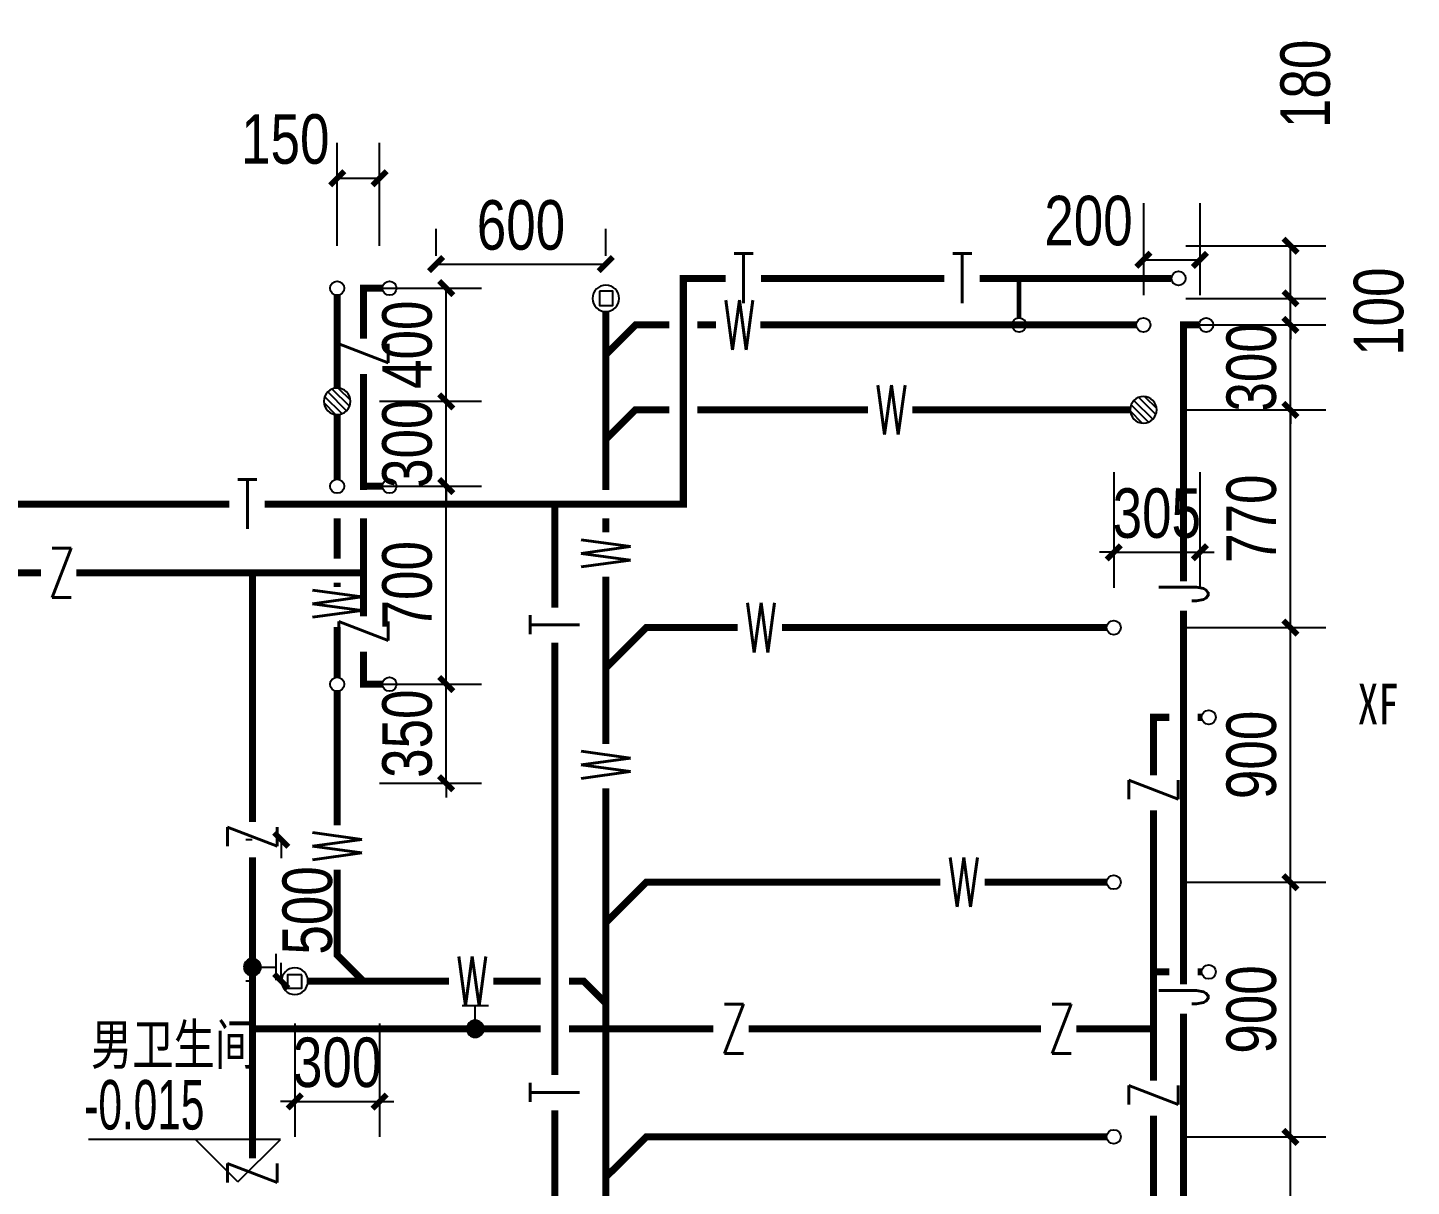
# Model space of a CAD drawing. Extents: x 31688 to 157843, y 203 to 96712.
# Drawn here: x 104286 to 109178, y 7352 to 11449 of the extents above; entities that cross this region are included whole.
import ezdxf

# ---------------------------------------------------------------- set-up
doc = ezdxf.new("R2010")
doc.units = 0
doc.header["$LTSCALE"] = 1000
doc.header["$MEASUREMENT"] = 0
doc.linetypes.add('109-34 轴网$0$L1$0$$AUDIT_BAD_LTYPE1', pattern=[0])
doc.layers.get('Defpoints').update_dxf_attribs({"color": 167})
for name, color, linetype in [('01-标注_标高', 200, 'Continuous'), ('02-TEXT_房间', 7, 'Continuous'), ('EQUIP_地漏', 7, 'Continuous'), ('EQUIP_污水', 7, 'Continuous'), ('PIPE-中水', 122, 'Continuous'), ('PIPE-污水', 2, 'Continuous'), ('PIPE-给水中', 3, 'Continuous'), ('PIPE-通气', 30, 'Continuous'), ('TEXT_中水', 7, 'Continuous'), ('TEXT_污水', 7, 'Continuous'), ('TEXT_给水', 7, 'Continuous'), ('TEXT_通气', 7, 'Continuous'), ('TWT_DIM', 3, 'Continuous'), ('VALVE_中水', 7, 'Continuous'), ('VPIPE-中水', 122, 'TG_Z'), ('VPIPE-给水中', 3, 'TG_J1'), ('VPIPE-通气', 3, 'Continuous')]:
    doc.layers.add(name, color=color, linetype=linetype)
doc.styles.add('_TCH_DIM', font='ros.shx', dxfattribs={"width": 0.8, "bigfont": 'jd.shx'})
doc.styles.add('_TCH_DIM_T3', font='ros.shx', dxfattribs={"width": 0.8, "bigfont": 'jd.shx'})
doc.styles.add('_TCH_SPACE', font='STXIHEI.TTF', dxfattribs={"width": 0.75, "height": 5})
doc.styles.add('_TWT_PIPETEXT', font='SIMPLEX', dxfattribs={"width": 0.8, "height": 3.5, "bigfont": 'HZTXT'})
doc.styles.add('TG_LINETYPE', font='SIMPLEX', dxfattribs={"width": 0.8, "height": 3, "bigfont": 'HZTXT'})
doc.linetypes.add('TG_J1', pattern='A,5,-0.6,["J1",TG_LINETYPE,S=0.1,R=0,X=-0.52,Y=-0.15],0', length=5.6)
doc.linetypes.add('TG_Z', pattern='A,5,-0.3,["Z",TG_LINETYPE,S=0.1,R=0,X=-0.28,Y=-0.15],0', length=5.3)
doc.dimstyles.new('_TWT_ARCH&&50', dxfattribs={"dimtxt": 175, "dimasz": 50, "dimexe": 125, "dimexo": 150, "dimgap": 50, "dimtad": 1, "dimdec": 0, "dimzin": 0, "dimdsep": 46, "dimtxsty": '_TCH_DIM_T3', "dimblk": 'ARCHTICK', "dimcen": 0.09, "dimclrt": 7, "dimazin": 2, "dimtfac": 1, "dimtdec": 0, "dimtix": 1, "dimtmove": 2, "dimatfit": 3, "dimfxl": 0, "dimtolj": 1, "dimtzin": 0, "dimarcsym": 0})

# ---------------------------------------------------------------- blocks, each defined once
blk = doc.blocks.new('$TwtSys$00000147')
blk.add_circle((0, 0, 0), 1)
blk = doc.blocks.new('$TwtSys$00000141')
for p, q in [((-94.2, 7.7), (-10.1, 91.8)), ((-94.2, 7.7), (-10.1, 91.8)), ((-87.2, -35.1), (35.1, 87.2)), ((-87.2, -35.1), (35.1, 87.2)), ((-66.5, -66.5), (66.5, 66.5)), ((-66.5, -66.5), (66.5, 66.5)), ((-32.4, -87.1), (87.6, 32.9)), ((-32.4, -87.1), (87.6, 32.9)), ((11.4, -92.3), (92.3, -11.4)), ((11.4, -92.3), (92.3, -11.4))]:
    blk.add_line(p, q)
blk.add_circle((0, 0), 94)
blk.add_circle((0, 0), 94)
blk = doc.blocks.new('_ArchTick')
at = {"color": 0, "linetype": 'ByBlock', "const_width": 0.4}
blk.add_lwpolyline([(-0.5, -0.5), (0.5, 0.5)], dxfattribs=at)
blk = doc.blocks.new('*D842')
at = {"layer": 'Defpoints', "color": 0, "linetype": '109-34 轴网$0$L1$0$$AUDIT_BAD_LTYPE1'}
for p in [(108125.3, 10027.6), (108430.3, 10027.6), (108430.3, 9593.8)]:
    blk.add_point(p, dxfattribs=at)
at = {"layer": 'TWT_DIM', "color": 0, "linetype": '109-34 轴网$0$L1$0$$AUDIT_BAD_LTYPE1', "lineweight": -2}
for p, q in [((108125.3, 9877.6), (108125.3, 9468.8)), ((108430.3, 9877.6), (108430.3, 9468.8)), ((108125.3, 9593.8), (108075.3, 9593.8)), ((108125.3, 9593.8), (108430.3, 9593.8)), ((108430.3, 9593.8), (108480.3, 9593.8))]:
    blk.add_line(p, q, dxfattribs=at)
at = {"layer": 'TWT_DIM', "color": 0, "linetype": '109-34 轴网$0$L1$0$$AUDIT_BAD_LTYPE1', "lineweight": -2, "xscale": 50, "yscale": 50, "zscale": 50}
blk.add_blockref('_ArchTick', (108125.3, 9593.8), dxfattribs=at)
at = {"layer": 'TWT_DIM', "color": 0, "linetype": '109-34 轴网$0$L1$0$$AUDIT_BAD_LTYPE1', "lineweight": -2, "xscale": 50, "yscale": 50, "zscale": 50, "rotation": 180}
blk.add_blockref('_ArchTick', (108430.3, 9593.8), dxfattribs=at)
at = {"layer": 'TWT_DIM', "color": 7, "linetype": '109-34 轴网$0$L1$0$$AUDIT_BAD_LTYPE1', "insert": (108277.8, 9731.3), "char_height": 175, "attachment_point": 5, "style": '_TCH_DIM_T3'}
blk.add_mtext('\\A1;305', dxfattribs=at)
blk = doc.blocks.new('*D843')
at = {"layer": 'Defpoints', "color": 0, "linetype": '109-34 轴网$0$L1$0$$AUDIT_BAD_LTYPE1'}
for p in [(108230.3, 10977.9), (108430.3, 10977.9), (108430.3, 10627.9)]:
    blk.add_point(p, dxfattribs=at)
at = {"layer": 'TWT_DIM', "color": 0, "linetype": '109-34 轴网$0$L1$0$$AUDIT_BAD_LTYPE1', "lineweight": -2}
for p, q in [((108230.3, 10827.9), (108230.3, 10502.9)), ((108430.3, 10827.9), (108430.3, 10502.9)), ((108230.3, 10627.9), (108430.3, 10627.9))]:
    blk.add_line(p, q, dxfattribs=at)
at = {"layer": 'TWT_DIM', "color": 0, "linetype": '109-34 轴网$0$L1$0$$AUDIT_BAD_LTYPE1', "lineweight": -2, "xscale": 50, "yscale": 50, "zscale": 50, "rotation": 180}
blk.add_blockref('_ArchTick', (108230.3, 10627.9), dxfattribs=at)
at = {"layer": 'TWT_DIM', "color": 0, "linetype": '109-34 轴网$0$L1$0$$AUDIT_BAD_LTYPE1', "lineweight": -2, "xscale": 50, "yscale": 50, "zscale": 50}
blk.add_blockref('_ArchTick', (108430.3, 10627.9), dxfattribs=at)
at = {"layer": 'TWT_DIM', "color": 7, "linetype": '109-34 轴网$0$L1$0$$AUDIT_BAD_LTYPE1', "insert": (108036.3, 10765.4), "char_height": 175, "attachment_point": 5, "style": '_TCH_DIM_T3'}
blk.add_mtext('\\A1;200', dxfattribs=at)
blk = doc.blocks.new('*D850')
at = {"layer": 'Defpoints', "color": 0, "linetype": '109-34 轴网$0$L1$0$$AUDIT_BAD_LTYPE1'}
for p in [(105530.3, 10916.3), (105380.3, 10527.6), (105530.3, 10527.6)]:
    blk.add_point(p, dxfattribs=at)
at = {"layer": 'TWT_DIM', "color": 0, "linetype": '109-34 轴网$0$L1$0$$AUDIT_BAD_LTYPE1', "lineweight": -2}
for p, q in [((105380.3, 10677.6), (105380.3, 11041.3)), ((105530.3, 10677.6), (105530.3, 11041.3)), ((105380.3, 10916.3), (105530.3, 10916.3))]:
    blk.add_line(p, q, dxfattribs=at)
at = {"layer": 'TWT_DIM', "color": 0, "linetype": '109-34 轴网$0$L1$0$$AUDIT_BAD_LTYPE1', "lineweight": -2, "xscale": 50, "yscale": 50, "zscale": 50, "rotation": 180}
blk.add_blockref('_ArchTick', (105380.3, 10916.3), dxfattribs=at)
at = {"layer": 'TWT_DIM', "color": 0, "linetype": '109-34 轴网$0$L1$0$$AUDIT_BAD_LTYPE1', "lineweight": -2, "xscale": 50, "yscale": 50, "zscale": 50}
blk.add_blockref('_ArchTick', (105530.3, 10916.3), dxfattribs=at)
at = {"layer": 'TWT_DIM', "color": 7, "linetype": '109-34 轴网$0$L1$0$$AUDIT_BAD_LTYPE1', "insert": (105197, 11053.8), "char_height": 175, "attachment_point": 5, "style": '_TCH_DIM_T3'}
blk.add_mtext('\\A1;150', dxfattribs=at)
blk = doc.blocks.new('$VALVE$00000497')
for p, q in [((77.8, 138.2), (-77.8, 138.2)), ((0, 50), (0, 138.2))]:
    blk.add_line(p, q)
at = {"const_width": 49.6}
blk.add_lwpolyline([(24.8, 0, 1), (-24.8, 0, 1)], format="xyb", close=True, dxfattribs=at)
blk.add_circle((0, 0), 50)
blk = doc.blocks.new('$TwtSys$00000136')
at = {"elevation": 0}
blk.add_lwpolyline([(-51.3, 45.2), (50.9, 45.2), (50.9, -49.1), (-51.3, -49.1)], close=True, dxfattribs=at)
blk.add_circle((0, 0, 0), 93.8)
blk = doc.blocks.new('*D853')
at = {"layer": 'Defpoints', "color": 0, "linetype": '109-34 轴网$0$L1$0$$AUDIT_BAD_LTYPE1'}
for p in [(105380.3, 9127.6), (105765.8, 9127.6), (105380.3, 8777.6)]:
    blk.add_point(p, dxfattribs=at)
at = {"layer": 'TWT_DIM', "color": 0, "linetype": '109-34 轴网$0$L1$0$$AUDIT_BAD_LTYPE1', "lineweight": -2}
for p, q in [((105765.8, 9127.6), (105765.8, 9177.6)), ((105530.3, 9127.6), (105890.8, 9127.6)), ((105765.8, 8777.6), (105765.8, 9127.6)), ((105530.3, 8777.6), (105890.8, 8777.6)), ((105765.8, 8777.6), (105765.8, 8727.6))]:
    blk.add_line(p, q, dxfattribs=at)
at = {"layer": 'TWT_DIM', "color": 0, "linetype": '109-34 轴网$0$L1$0$$AUDIT_BAD_LTYPE1', "lineweight": -2, "xscale": 50, "yscale": 50, "zscale": 50}
for p, rotation in [((105765.8, 9127.6), 270), ((105765.8, 8777.6), 90)]:
    blk.add_blockref('_ArchTick', p, dxfattribs=dict(at, rotation=rotation))
at = {"layer": 'TWT_DIM', "color": 7, "linetype": '109-34 轴网$0$L1$0$$AUDIT_BAD_LTYPE1', "insert": (105628.3, 8952.6), "char_height": 175, "attachment_point": 5, "rotation": 90, "style": '_TCH_DIM_T3'}
blk.add_mtext('\\A1;350', dxfattribs=at)
blk = doc.blocks.new('*D854')
at = {"layer": 'Defpoints', "color": 0, "linetype": '109-34 轴网$0$L1$0$$AUDIT_BAD_LTYPE1'}
for p in [(105380.3, 9827.6), (105765.8, 9827.6), (105380.3, 9127.6)]:
    blk.add_point(p, dxfattribs=at)
at = {"layer": 'TWT_DIM', "color": 0, "linetype": '109-34 轴网$0$L1$0$$AUDIT_BAD_LTYPE1', "lineweight": -2}
for p, q in [((105530.3, 9827.6), (105890.8, 9827.6)), ((105765.8, 9127.6), (105765.8, 9827.6)), ((105530.3, 9127.6), (105890.8, 9127.6))]:
    blk.add_line(p, q, dxfattribs=at)
at = {"layer": 'TWT_DIM', "color": 0, "linetype": '109-34 轴网$0$L1$0$$AUDIT_BAD_LTYPE1', "lineweight": -2, "xscale": 50, "yscale": 50, "zscale": 50}
for p, rotation in [((105765.8, 9827.6), 90), ((105765.8, 9127.6), 270)]:
    blk.add_blockref('_ArchTick', p, dxfattribs=dict(at, rotation=rotation))
at = {"layer": 'TWT_DIM', "color": 7, "linetype": '109-34 轴网$0$L1$0$$AUDIT_BAD_LTYPE1', "insert": (105628.3, 9477.6), "char_height": 175, "attachment_point": 5, "rotation": 90, "style": '_TCH_DIM_T3'}
blk.add_mtext('\\A1;700', dxfattribs=at)
blk = doc.blocks.new('*D855')
at = {"layer": 'Defpoints', "color": 0, "linetype": '109-34 轴网$0$L1$0$$AUDIT_BAD_LTYPE1'}
for p in [(105380.3, 10127.6), (105765.8, 10127.6), (105380.3, 9827.6)]:
    blk.add_point(p, dxfattribs=at)
at = {"layer": 'TWT_DIM', "color": 0, "linetype": '109-34 轴网$0$L1$0$$AUDIT_BAD_LTYPE1', "lineweight": -2}
for p, q in [((105765.8, 10127.6), (105765.8, 10177.6)), ((105530.3, 10127.6), (105890.8, 10127.6)), ((105765.8, 9827.6), (105765.8, 10127.6)), ((105530.3, 9827.6), (105890.8, 9827.6)), ((105765.8, 9827.6), (105765.8, 9777.6))]:
    blk.add_line(p, q, dxfattribs=at)
at = {"layer": 'TWT_DIM', "color": 0, "linetype": '109-34 轴网$0$L1$0$$AUDIT_BAD_LTYPE1', "lineweight": -2, "xscale": 50, "yscale": 50, "zscale": 50}
for p, rotation in [((105765.8, 10127.6), 270), ((105765.8, 9827.6), 90)]:
    blk.add_blockref('_ArchTick', p, dxfattribs=dict(at, rotation=rotation))
at = {"layer": 'TWT_DIM', "color": 7, "linetype": '109-34 轴网$0$L1$0$$AUDIT_BAD_LTYPE1', "insert": (105628.3, 9977.6), "char_height": 175, "attachment_point": 5, "rotation": 90, "style": '_TCH_DIM_T3'}
blk.add_mtext('\\A1;300', dxfattribs=at)
blk = doc.blocks.new('*D856')
at = {"layer": 'Defpoints', "color": 0, "linetype": '109-34 轴网$0$L1$0$$AUDIT_BAD_LTYPE1'}
for p in [(105380.3, 10527.6), (105765.8, 10527.6), (105380.3, 10127.6)]:
    blk.add_point(p, dxfattribs=at)
at = {"layer": 'TWT_DIM', "color": 0, "linetype": '109-34 轴网$0$L1$0$$AUDIT_BAD_LTYPE1', "lineweight": -2}
for p, q in [((105530.3, 10527.6), (105890.8, 10527.6)), ((105765.8, 10127.6), (105765.8, 10527.6)), ((105530.3, 10127.6), (105890.8, 10127.6))]:
    blk.add_line(p, q, dxfattribs=at)
at = {"layer": 'TWT_DIM', "color": 0, "linetype": '109-34 轴网$0$L1$0$$AUDIT_BAD_LTYPE1', "lineweight": -2, "xscale": 50, "yscale": 50, "zscale": 50}
for p, rotation in [((105765.8, 10527.6), 90), ((105765.8, 10127.6), 270)]:
    blk.add_blockref('_ArchTick', p, dxfattribs=dict(at, rotation=rotation))
at = {"layer": 'TWT_DIM', "color": 7, "linetype": '109-34 轴网$0$L1$0$$AUDIT_BAD_LTYPE1', "insert": (105628.3, 10327.6), "char_height": 175, "attachment_point": 5, "rotation": 90, "style": '_TCH_DIM_T3'}
blk.add_mtext('\\A1;400', dxfattribs=at)
blk = doc.blocks.new('*D857')
at = {"layer": 'Defpoints', "color": 0, "linetype": '109-34 轴网$0$L1$0$$AUDIT_BAD_LTYPE1'}
for p in [(108230.3, 10677.6), (108750.2, 10677.6), (108230.3, 10491.6)]:
    blk.add_point(p, dxfattribs=at)
at = {"layer": 'TWT_DIM', "color": 0, "linetype": '109-34 轴网$0$L1$0$$AUDIT_BAD_LTYPE1', "lineweight": -2}
for p, q in [((108380.3, 10677.6), (108875.2, 10677.6)), ((108750.2, 10491.6), (108750.2, 10677.6)), ((108380.3, 10491.6), (108875.2, 10491.6))]:
    blk.add_line(p, q, dxfattribs=at)
at = {"layer": 'TWT_DIM', "color": 0, "linetype": '109-34 轴网$0$L1$0$$AUDIT_BAD_LTYPE1', "lineweight": -2, "xscale": 50, "yscale": 50, "zscale": 50}
for p, rotation in [((108750.2, 10677.6), 90), ((108750.2, 10491.6), 270)]:
    blk.add_blockref('_ArchTick', p, dxfattribs=dict(at, rotation=rotation))
at = {"layer": 'TWT_DIM', "color": 7, "linetype": '109-34 轴网$0$L1$0$$AUDIT_BAD_LTYPE1', "insert": (108803.4, 11249.8), "char_height": 175, "attachment_point": 5, "rotation": 90, "style": '_TCH_DIM_T3'}
blk.add_mtext('\\A1;180', dxfattribs=at)
blk = doc.blocks.new('*D858')
at = {"layer": 'Defpoints', "color": 0, "linetype": '109-34 轴网$0$L1$0$$AUDIT_BAD_LTYPE1'}
for p in [(108230.3, 10491.6), (108750.2, 10491.6), (108230.3, 10397.6)]:
    blk.add_point(p, dxfattribs=at)
at = {"layer": 'TWT_DIM', "color": 0, "linetype": '109-34 轴网$0$L1$0$$AUDIT_BAD_LTYPE1', "lineweight": -2}
for p, q in [((108750.2, 10491.6), (108750.2, 10541.6)), ((108380.3, 10491.6), (108875.2, 10491.6)), ((108750.2, 10397.6), (108750.2, 10491.6)), ((108380.3, 10397.6), (108875.2, 10397.6)), ((108750.2, 10397.6), (108750.2, 10347.6))]:
    blk.add_line(p, q, dxfattribs=at)
at = {"layer": 'TWT_DIM', "color": 0, "linetype": '109-34 轴网$0$L1$0$$AUDIT_BAD_LTYPE1', "lineweight": -2, "xscale": 50, "yscale": 50, "zscale": 50}
for p, rotation in [((108750.2, 10491.6), 270), ((108750.2, 10397.6), 90)]:
    blk.add_blockref('_ArchTick', p, dxfattribs=dict(at, rotation=rotation))
at = {"layer": 'TWT_DIM', "color": 7, "linetype": '109-34 轴网$0$L1$0$$AUDIT_BAD_LTYPE1', "insert": (109062.7, 10444.6), "char_height": 175, "attachment_point": 5, "rotation": 90, "style": '_TCH_DIM_T3'}
blk.add_mtext('\\A1;100', dxfattribs=at)
blk = doc.blocks.new('*D859')
at = {"layer": 'Defpoints', "color": 0, "linetype": '109-34 轴网$0$L1$0$$AUDIT_BAD_LTYPE1'}
for p in [(108230.3, 10397.6), (108750.2, 10397.6), (108230.3, 10097.6)]:
    blk.add_point(p, dxfattribs=at)
at = {"layer": 'TWT_DIM', "color": 0, "linetype": '109-34 轴网$0$L1$0$$AUDIT_BAD_LTYPE1', "lineweight": -2}
for p, q in [((108750.2, 10397.6), (108750.2, 10447.6)), ((108380.3, 10397.6), (108875.2, 10397.6)), ((108750.2, 10097.6), (108750.2, 10397.6)), ((108380.3, 10097.6), (108875.2, 10097.6)), ((108750.2, 10097.6), (108750.2, 10047.6))]:
    blk.add_line(p, q, dxfattribs=at)
at = {"layer": 'TWT_DIM', "color": 0, "linetype": '109-34 轴网$0$L1$0$$AUDIT_BAD_LTYPE1', "lineweight": -2, "xscale": 50, "yscale": 50, "zscale": 50}
for p, rotation in [((108750.2, 10397.6), 270), ((108750.2, 10097.6), 90)]:
    blk.add_blockref('_ArchTick', p, dxfattribs=dict(at, rotation=rotation))
at = {"layer": 'TWT_DIM', "color": 7, "linetype": '109-34 轴网$0$L1$0$$AUDIT_BAD_LTYPE1', "insert": (108612.7, 10247.6), "char_height": 175, "attachment_point": 5, "rotation": 90, "style": '_TCH_DIM_T3'}
blk.add_mtext('\\A1;300', dxfattribs=at)
blk = doc.blocks.new('*D860')
at = {"layer": 'Defpoints', "color": 0, "linetype": '109-34 轴网$0$L1$0$$AUDIT_BAD_LTYPE1'}
for p in [(108230.3, 10097.6), (108750.2, 10097.6), (108230.3, 9327.6)]:
    blk.add_point(p, dxfattribs=at)
at = {"layer": 'TWT_DIM', "color": 0, "linetype": '109-34 轴网$0$L1$0$$AUDIT_BAD_LTYPE1', "lineweight": -2}
for p, q in [((108380.3, 10097.6), (108875.2, 10097.6)), ((108750.2, 9327.6), (108750.2, 10097.6)), ((108380.3, 9327.6), (108875.2, 9327.6))]:
    blk.add_line(p, q, dxfattribs=at)
at = {"layer": 'TWT_DIM', "color": 0, "linetype": '109-34 轴网$0$L1$0$$AUDIT_BAD_LTYPE1', "lineweight": -2, "xscale": 50, "yscale": 50, "zscale": 50}
for p, rotation in [((108750.2, 10097.6), 90), ((108750.2, 9327.6), 270)]:
    blk.add_blockref('_ArchTick', p, dxfattribs=dict(at, rotation=rotation))
at = {"layer": 'TWT_DIM', "color": 7, "linetype": '109-34 轴网$0$L1$0$$AUDIT_BAD_LTYPE1', "insert": (108612.7, 9712.6), "char_height": 175, "attachment_point": 5, "rotation": 90, "style": '_TCH_DIM_T3'}
blk.add_mtext('\\A1;770', dxfattribs=at)
blk = doc.blocks.new('*D861')
at = {"layer": 'Defpoints', "color": 0, "linetype": '109-34 轴网$0$L1$0$$AUDIT_BAD_LTYPE1'}
for p in [(108230.3, 9327.6), (108750.2, 9327.6), (108230.3, 8427.6)]:
    blk.add_point(p, dxfattribs=at)
at = {"layer": 'TWT_DIM', "color": 0, "linetype": '109-34 轴网$0$L1$0$$AUDIT_BAD_LTYPE1', "lineweight": -2}
for p, q in [((108380.3, 9327.6), (108875.2, 9327.6)), ((108750.2, 8427.6), (108750.2, 9327.6)), ((108380.3, 8427.6), (108875.2, 8427.6))]:
    blk.add_line(p, q, dxfattribs=at)
at = {"layer": 'TWT_DIM', "color": 0, "linetype": '109-34 轴网$0$L1$0$$AUDIT_BAD_LTYPE1', "lineweight": -2, "xscale": 50, "yscale": 50, "zscale": 50}
for p, rotation in [((108750.2, 9327.6), 90), ((108750.2, 8427.6), 270)]:
    blk.add_blockref('_ArchTick', p, dxfattribs=dict(at, rotation=rotation))
at = {"layer": 'TWT_DIM', "color": 7, "linetype": '109-34 轴网$0$L1$0$$AUDIT_BAD_LTYPE1', "insert": (108612.7, 8877.6), "char_height": 175, "attachment_point": 5, "rotation": 90, "style": '_TCH_DIM_T3'}
blk.add_mtext('\\A1;900', dxfattribs=at)
blk = doc.blocks.new('*D862')
at = {"layer": 'Defpoints', "color": 0, "linetype": '109-34 轴网$0$L1$0$$AUDIT_BAD_LTYPE1'}
for p in [(108230.3, 8427.6), (108750.2, 8427.6), (108230.3, 7527.6)]:
    blk.add_point(p, dxfattribs=at)
at = {"layer": 'TWT_DIM', "color": 0, "linetype": '109-34 轴网$0$L1$0$$AUDIT_BAD_LTYPE1', "lineweight": -2}
for p, q in [((108380.3, 8427.6), (108875.2, 8427.6)), ((108750.2, 7527.6), (108750.2, 8427.6)), ((108380.3, 7527.6), (108875.2, 7527.6))]:
    blk.add_line(p, q, dxfattribs=at)
at = {"layer": 'TWT_DIM', "color": 0, "linetype": '109-34 轴网$0$L1$0$$AUDIT_BAD_LTYPE1', "lineweight": -2, "xscale": 50, "yscale": 50, "zscale": 50}
for p, rotation in [((108750.2, 8427.6), 90), ((108750.2, 7527.6), 270)]:
    blk.add_blockref('_ArchTick', p, dxfattribs=dict(at, rotation=rotation))
at = {"layer": 'TWT_DIM', "color": 7, "linetype": '109-34 轴网$0$L1$0$$AUDIT_BAD_LTYPE1', "insert": (108612.7, 7977.6), "char_height": 175, "attachment_point": 5, "rotation": 90, "style": '_TCH_DIM_T3'}
blk.add_mtext('\\A1;900', dxfattribs=at)
blk = doc.blocks.new('*D863')
at = {"layer": 'Defpoints', "color": 0, "linetype": '109-34 轴网$0$L1$0$$AUDIT_BAD_LTYPE1'}
for p in [(108230.3, 7527.6), (108750.2, 7527.6), (108230.3, 6727.1)]:
    blk.add_point(p, dxfattribs=at)
at = {"layer": 'TWT_DIM', "color": 0, "linetype": '109-34 轴网$0$L1$0$$AUDIT_BAD_LTYPE1', "lineweight": -2}
for p, q in [((108380.3, 7527.6), (108875.2, 7527.6)), ((108750.2, 6727.1), (108750.2, 7527.6)), ((108380.3, 6727.1), (108875.2, 6727.1))]:
    blk.add_line(p, q, dxfattribs=at)
at = {"layer": 'TWT_DIM', "color": 0, "linetype": '109-34 轴网$0$L1$0$$AUDIT_BAD_LTYPE1', "lineweight": -2, "xscale": 50, "yscale": 50, "zscale": 50}
for p, rotation in [((108750.2, 7527.6), 90), ((108750.2, 6727.1), 270)]:
    blk.add_blockref('_ArchTick', p, dxfattribs=dict(at, rotation=rotation))
at = {"layer": 'TWT_DIM', "color": 7, "linetype": '109-34 轴网$0$L1$0$$AUDIT_BAD_LTYPE1', "insert": (108612.7, 7127.4), "char_height": 175, "attachment_point": 5, "rotation": 90, "style": '_TCH_DIM_T3'}
blk.add_mtext('\\A1;800', dxfattribs=at)
blk = doc.blocks.new('*D871')
at = {"layer": 'Defpoints', "color": 0, "linetype": '109-34 轴网$0$L1$0$$AUDIT_BAD_LTYPE1'}
for p in [(106329.9, 10612.5), (105730.3, 10491.6), (106329.9, 10491.6)]:
    blk.add_point(p, dxfattribs=at)
at = {"layer": 'TWT_DIM', "color": 0, "linetype": '109-34 轴网$0$L1$0$$AUDIT_BAD_LTYPE1', "lineweight": -2}
for p, q in [((105730.3, 10641.6), (105730.3, 10737.5)), ((106329.9, 10641.6), (106329.9, 10737.5)), ((105730.3, 10612.5), (106329.9, 10612.5))]:
    blk.add_line(p, q, dxfattribs=at)
at = {"layer": 'TWT_DIM', "color": 0, "linetype": '109-34 轴网$0$L1$0$$AUDIT_BAD_LTYPE1', "lineweight": -2, "xscale": 50, "yscale": 50, "zscale": 50, "rotation": 180}
blk.add_blockref('_ArchTick', (105730.3, 10612.5), dxfattribs=at)
at = {"layer": 'TWT_DIM', "color": 0, "linetype": '109-34 轴网$0$L1$0$$AUDIT_BAD_LTYPE1', "lineweight": -2, "xscale": 50, "yscale": 50, "zscale": 50}
blk.add_blockref('_ArchTick', (106329.9, 10612.5), dxfattribs=at)
at = {"layer": 'TWT_DIM', "color": 7, "linetype": '109-34 轴网$0$L1$0$$AUDIT_BAD_LTYPE1', "insert": (106030.1, 10750), "char_height": 175, "attachment_point": 5, "style": '_TCH_DIM_T3'}
blk.add_mtext('\\A1;600', dxfattribs=at)
blk = doc.blocks.new('*D877')
at = {"layer": 'Defpoints', "color": 0, "linetype": '109-34 轴网$0$L1$0$$AUDIT_BAD_LTYPE1'}
for p in [(105182.4, 8577.6), (105230.3, 8577.6), (105230.3, 8077.9)]:
    blk.add_point(p, dxfattribs=at)
at = {"layer": 'TWT_DIM', "color": 0, "linetype": '109-34 轴网$0$L1$0$$AUDIT_BAD_LTYPE1', "lineweight": -2}
for p, q in [((105080.3, 8577.6), (105057.4, 8577.6)), ((105182.4, 8577.6), (105182.4, 8512.8)), ((105182.4, 8077.9), (105182.4, 8142.8)), ((105080.3, 8077.9), (105057.4, 8077.9))]:
    blk.add_line(p, q, dxfattribs=at)
at = {"layer": 'TWT_DIM', "color": 0, "linetype": '109-34 轴网$0$L1$0$$AUDIT_BAD_LTYPE1', "lineweight": -2, "xscale": 50, "yscale": 50, "zscale": 50}
for p, rotation in [((105182.4, 8577.6), 90), ((105182.4, 8077.9), 270)]:
    blk.add_blockref('_ArchTick', p, dxfattribs=dict(at, rotation=rotation))
at = {"layer": 'TWT_DIM', "color": 7, "linetype": '109-34 轴网$0$L1$0$$AUDIT_BAD_LTYPE1', "insert": (105275.8, 8327.8), "char_height": 175, "attachment_point": 5, "rotation": 90, "style": '_TCH_DIM_T3'}
blk.add_mtext('\\A1;500', dxfattribs=at)
blk = doc.blocks.new('*D878')
at = {"layer": 'Defpoints', "color": 0, "linetype": '109-34 轴网$0$L1$0$$AUDIT_BAD_LTYPE1'}
for p in [(105230.3, 8077.9), (105530.3, 8077.9), (105530.3, 7652.3)]:
    blk.add_point(p, dxfattribs=at)
at = {"layer": 'TWT_DIM', "color": 0, "linetype": '109-34 轴网$0$L1$0$$AUDIT_BAD_LTYPE1', "lineweight": -2}
for p, q in [((105230.3, 7927.9), (105230.3, 7527.3)), ((105530.3, 7927.9), (105530.3, 7527.3)), ((105230.3, 7652.3), (105180.3, 7652.3)), ((105230.3, 7652.3), (105530.3, 7652.3)), ((105530.3, 7652.3), (105580.3, 7652.3))]:
    blk.add_line(p, q, dxfattribs=at)
at = {"layer": 'TWT_DIM', "color": 0, "linetype": '109-34 轴网$0$L1$0$$AUDIT_BAD_LTYPE1', "lineweight": -2, "xscale": 50, "yscale": 50, "zscale": 50}
blk.add_blockref('_ArchTick', (105230.3, 7652.3), dxfattribs=at)
at = {"layer": 'TWT_DIM', "color": 0, "linetype": '109-34 轴网$0$L1$0$$AUDIT_BAD_LTYPE1', "lineweight": -2, "xscale": 50, "yscale": 50, "zscale": 50, "rotation": 180}
blk.add_blockref('_ArchTick', (105530.3, 7652.3), dxfattribs=at)
at = {"layer": 'TWT_DIM', "color": 7, "linetype": '109-34 轴网$0$L1$0$$AUDIT_BAD_LTYPE1', "insert": (105380.3, 7789.8), "char_height": 175, "attachment_point": 5, "style": '_TCH_DIM_T3'}
blk.add_mtext('\\A1;300', dxfattribs=at)

msp = doc.modelspace()

# ---------------------------------------------------------------- hatches: boundary and pattern name
at = {"layer": 'PIPE-中水', "linetype": 'Continuous'}
for points in [[(105473.7, 10527.6), (105461.2, 10527.6), (105461.2, 10540.1)], [(105473.7, 10527.6), (105473.7, 10540.1), (105461.2, 10540.1)], [(105473.7, 9127.6), (105461.2, 9127.6), (105461.2, 9115.1)], [(105473.7, 9127.6), (105473.7, 9115.1), (105461.2, 9115.1)], [(108266.1, 9010.6), (108266.1, 9023.1), (108253.6, 9023.1)], [(108266.1, 9010.6), (108253.6, 9010.6), (108253.6, 9023.1)]]:
    msp.add_hatch(color=256, dxfattribs=at).paths.add_polyline_path(points)
at = {"layer": 'PIPE-污水', "linetype": 'Continuous'}
for points in [[(106435, 10397.6), (106426.1, 10406.5), (106429.8, 10410.1)], [(106435, 10397.6), (106435, 10410.1), (106429.8, 10410.1)], [(106435, 10097.6), (106426.1, 10106.5), (106429.8, 10110.1)], [(106435, 10097.6), (106435, 10110.1), (106429.8, 10110.1)], [(106472.9, 9327.6), (106464.1, 9336.5), (106467.8, 9340.1)], [(106472.9, 9327.6), (106472.9, 9340.1), (106467.8, 9340.1)], [(106472.9, 8427.6), (106464.1, 8436.5), (106467.8, 8440.1)], [(106472.9, 8427.6), (106472.9, 8440.1), (106467.8, 8440.1)], [(105380.3, 8170.4), (105367.8, 8170.4), (105367.8, 8165.2)], [(105380.3, 8170.4), (105371.5, 8161.5), (105367.8, 8165.2)], [(106251.3, 8077.9), (106251.3, 8090.4), (106256.5, 8090.4)], [(106251.3, 8077.9), (106260.2, 8086.8), (106256.5, 8090.4)], [(106472.9, 7527.6), (106464.1, 7536.5), (106467.8, 7540.1)], [(106472.9, 7527.6), (106472.9, 7540.1), (106467.8, 7540.1)]]:
    msp.add_hatch(color=256, dxfattribs=at).paths.add_polyline_path(points)
at = {"layer": 'PIPE-给水中', "linetype": 'Continuous'}
for points in [[(108372.2, 10397.6), (108372.2, 10410.1), (108359.7, 10410.1)], [(108372.2, 10397.6), (108359.7, 10397.6), (108359.7, 10410.1)]]:
    msp.add_hatch(color=256, dxfattribs=at).paths.add_polyline_path(points)
at = {"layer": 'PIPE-通气', "linetype": 'Continuous'}
for points in [[(106604, 10562.2), (106591.5, 10562.2), (106591.5, 10574.7)], [(106604, 10562.2), (106604, 10574.7), (106591.5, 10574.7)], [(106604, 9764.3), (106616.5, 9764.3), (106616.5, 9751.8)], [(106604, 9764.3), (106604, 9751.8), (106616.5, 9751.8)]]:
    msp.add_hatch(color=256, dxfattribs=at).paths.add_polyline_path(points)

# ---------------------------------------------------------------- linework, layer by layer
at = {"layer": '01-标注_标高'}
for p, q in [((105179.7, 7518.4), (104501.4, 7518.4)), ((105029.7, 7368.4), (104879.7, 7518.4)), ((105029.7, 7368.4), (105179.7, 7518.4))]:
    msp.add_line(p, q, dxfattribs=at)
at = {"layer": 'PIPE-中水', "linetype": 'Continuous', "ltscale": 0.5, "const_width": 25}
for points in [[(105473.7, 10527.6), (105473.7, 10348.6)], [(105473.7, 10527.6), (105540.1, 10527.6)], [(105473.7, 10223.9), (105473.7, 9827.6)], [(105473.7, 9827.6), (105540.1, 9827.6)], [(105473.7, 9827.6), (105473.7, 9814.3)], [(105473.7, 9714.3), (105473.7, 9521.5)], [(104333.6, 9521.5), (103167.9, 9521.5)], [(105080.6, 9521.5), (104458.2, 9521.5)], [(105080.6, 8640.6), (105080.6, 9521.5)], [(105473.7, 9521.5), (105080.6, 9521.5)], [(105473.7, 9521.5), (105473.7, 9367.7)], [(105473.7, 9243), (105473.7, 9127.6)], [(105473.7, 9127.6), (105540.1, 9127.6)], [(108266.1, 9010.6), (108322.2, 9010.6)], [(108266.1, 8805.9), (108266.1, 9010.6)], [(108422.2, 9010.6), (108436.3, 9010.6)], [(108266.1, 8110.6), (108266.1, 8681.2)], [(105080.6, 7909.3), (105080.6, 8515.9)], [(108266.1, 8110.6), (108322.2, 8110.6)], [(108266.1, 7909.3), (108266.1, 8110.6)], [(108422.2, 8110.6), (108436.3, 8110.6)], [(105080.6, 7451.2), (105080.6, 7909.3)], [(106099.9, 7909.3), (105080.6, 7909.3)], [(106710.5, 7909.3), (106199.9, 7909.3)], [(107868.6, 7909.3), (106835.2, 7909.3)], [(108266.1, 7909.3), (107993.3, 7909.3)], [(108266.1, 7726.5), (108266.1, 7909.3)], [(108266.1, 7210.6), (108266.1, 7601.9)]]:
    msp.add_lwpolyline(points, dxfattribs=at)
at = {"layer": 'PIPE-污水', "linetype": 'Continuous', "ltscale": 0.5, "const_width": 25}
for points in [[(105380.3, 10502.6), (105380.3, 10174.6)], [(106329.9, 10292.6), (106329.9, 10444.6)], [(106435, 10397.6), (106329.9, 10292.6)], [(106554, 10397.6), (106435, 10397.6)], [(106719.6, 10397.6), (106654, 10397.6)], [(108205.2, 10397.6), (106876.3, 10397.6)], [(106329.9, 9992.6), (106329.9, 10292.6)], [(105380.3, 10080.6), (105380.3, 9852.6)], [(106435, 10097.6), (106329.9, 9992.6)], [(106554, 10097.6), (106435, 10097.6)], [(107257.1, 10097.6), (106654, 10097.6)], [(108183.2, 10097.6), (107413.8, 10097.6)], [(106329.9, 9814.3), (106329.9, 9992.6)], [(105380.3, 9714.3), (105380.3, 9571.5)], [(106329.9, 9664.1), (106329.9, 9714.3)], [(105380.3, 9486.2), (105380.3, 9471.5)], [(106329.9, 9184.7), (106329.9, 9507.5)], [(105380.3, 9329.5), (105380.3, 9152.6)], [(106472.9, 9327.6), (106329.9, 9184.7)], [(106796.1, 9327.6), (106472.9, 9327.6)], [(108100.3, 9327.6), (106952.8, 9327.6)], [(106329.9, 8916.5), (106329.9, 9184.7)], [(105380.3, 9102.6), (105380.3, 8629)], [(106329.9, 8284.7), (106329.9, 8759.8)], [(105380.3, 8472.3), (105380.3, 8170.4)], [(106472.9, 8427.6), (106329.9, 8284.7)], [(107512.9, 8427.6), (106472.9, 8427.6)], [(108100.3, 8427.6), (107669.5, 8427.6)], [(106329.9, 7999.3), (106329.9, 8284.7)], [(105380.3, 8170.4), (105472.7, 8077.9)], [(105277.3, 8077.9), (105472.7, 8077.9)], [(105472.7, 8077.9), (105775.5, 8077.9)], [(105932.2, 8077.9), (106099.9, 8077.9)], [(106199.9, 8077.9), (106251.3, 8077.9)], [(106251.3, 8077.9), (106329.9, 7999.3)], [(106329.9, 7384.7), (106329.9, 7999.3)], [(106472.9, 7527.6), (106329.9, 7384.7)], [(108100.3, 7527.6), (106472.9, 7527.6)], [(106329.9, 6756.8), (106329.9, 7384.7)]]:
    msp.add_lwpolyline(points, dxfattribs=at)
at = {"layer": 'PIPE-给水中', "linetype": 'Continuous', "ltscale": 0.5, "const_width": 25}
for points in [[(108372.2, 10397.6), (108427.5, 10397.6)], [(108372.2, 9491), (108372.2, 10397.6)], [(108372.2, 8066), (108372.2, 9387.7)], [(108372.2, 6958.8), (108372.2, 7962.7)]]:
    msp.add_lwpolyline(points, dxfattribs=at)
at = {"layer": 'PIPE-通气', "linetype": 'Continuous', "ltscale": 0.5}
for points, const_width in [([(106604, 10562.2), (106604, 9764.3)], 25), ([(106753.9, 10562.2), (106604, 10562.2)], 25), ([(107526.4, 10562.2), (106878.5, 10562.2)], 25), ([(107790.7, 10562.2), (107651.1, 10562.2)], 25), ([(108329.7, 10562.2), (107790.7, 10562.2)], 25), ([(107790.7, 10562.2), (107790.7, 10565.4)], 17.5), ([(107790.7, 10422.6), (107790.7, 10562.2)], 17.5), ([(104999.5, 9764.3), (104178.2, 9764.3)], 25), ([(106149.9, 9764.3), (105124.2, 9764.3)], 25), ([(106149.9, 9398.7), (106149.9, 9764.3)], 25), ([(106604, 9764.3), (106149.9, 9764.3)], 25), ([(106149.9, 7745.7), (106149.9, 9274.1)], 25), ([(106149.9, 6445), (106149.9, 7621)], 25)]:
    msp.add_lwpolyline(points, dxfattribs=dict(at, const_width=const_width))
at = {"layer": 'VPIPE-中水', "linetype": 'Continuous'}
for centre in [(105565.1, 10527.6), (105565.1, 9827.6), (105565.1, 9127.6), (108461.3, 9010.6), (108461.3, 8110.6)]:
    msp.add_circle(centre, 25, dxfattribs=at)
at = {"layer": 'VPIPE-给水中', "linetype": 'Continuous'}
msp.add_circle((108452.5, 10397.6), 25, dxfattribs=at)
at = {"layer": 'VPIPE-通气', "linetype": 'Continuous'}
for centre in [(108354.7, 10562.2), (107790.7, 10397.6)]:
    msp.add_circle(centre, 25, dxfattribs=at)

# ---------------------------------------------------------------- block references
at = {"layer": 'EQUIP_地漏', "linetype": '109-34 轴网$0$L1$0$$AUDIT_BAD_LTYPE1', "xscale": 0.5, "yscale": -0.5, "zscale": 0.5}
for p, rotation in [((105380.3, 10127.6), 180), ((108230.3, 10097.6), 1.163389847385081e-10)]:
    msp.add_blockref('$TwtSys$00000141', p, dxfattribs=dict(at, rotation=rotation))
at = {"layer": 'EQUIP_污水', "linetype": '109-34 轴网$0$L1$0$$AUDIT_BAD_LTYPE1', "xscale": 25, "yscale": 25, "zscale": 25}
for p in [(105380.3, 10527.6), (108230.3, 10397.6), (105380.3, 9827.6), (108125.3, 9327.6), (105380.3, 9127.6), (108125.3, 8427.6), (108125.3, 7527.6)]:
    msp.add_blockref('$TwtSys$00000147', p, dxfattribs=at)
at = {"layer": 'EQUIP_污水', "linetype": '109-34 轴网$0$L1$0$$AUDIT_BAD_LTYPE1', "xscale": 0.5, "yscale": -0.5, "zscale": 0.5}
for p, rotation in [((106329.9, 10491.6), 270), ((105230.3, 8077.9), 180.0000000461781)]:
    msp.add_blockref('$TwtSys$00000136', p, dxfattribs=dict(at, rotation=rotation))
at = {"layer": 'VALVE_中水', "linetype": '109-34 轴网$0$L1$0$$AUDIT_BAD_LTYPE1', "xscale": 0.6, "yscale": -0.6, "zscale": 0.6}
for p, rotation in [((105080.6, 8127.6), 90.0000000000005), ((105868.4, 7909.3), 180)]:
    msp.add_blockref('$VALVE$00000497', p, dxfattribs=dict(at, rotation=rotation))

# ---------------------------------------------------------------- texts
at = {"layer": '01-标注_标高', "color": 7, "style": '_TCH_DIM', "width": 0.64}
msp.add_text('-0.015', height=175, dxfattribs=at).set_placement((104486.4, 7553.4))
at = {"layer": '02-TEXT_房间', "style": '_TCH_SPACE', "width": 0.75}
for s, p in [('XF', (108987.9, 8986.2)), ('男卫生间', (104509.9, 7783.1))]:
    msp.add_text(s, height=142.71, dxfattribs=at).set_placement(p)
at = {"layer": 'TEXT_中水', "linetype": '109-34 轴网$0$L1$0$$AUDIT_BAD_LTYPE1', "style": '_TWT_PIPETEXT', "width": 0.64}
for rotation, p in [(90, (105561.2, 10248.9)), (360, (104358.6, 9434)), (90, (105561.2, 9268)), (90, (108353.6, 8706.2)), (90, (105168.1, 8540.9)), (90, (108353.6, 7626.9)), (90, (105168.1, 7351.5))]:
    msp.add_text('Z', height=175, rotation=rotation, dxfattribs=at).set_placement(p)
for p in [(106735.5, 7821.8), (107893.6, 7821.8)]:
    msp.add_text('Z', height=175, dxfattribs=at).set_placement(p)
at = {"layer": 'TEXT_污水', "linetype": '109-34 轴网$0$L1$0$$AUDIT_BAD_LTYPE1', "style": '_TWT_PIPETEXT', "width": 0.64}
for p in [(106744.6, 10310.1), (107282.1, 10010.1), (106821.1, 9240.1), (107537.9, 8340.1), (105800.5, 7990.4)]:
    msp.add_text('W', height=175, dxfattribs=at).set_placement(p)
for p in [(106417.4, 9532.5), (105467.8, 9354.5), (106417.4, 8784.8), (105467.8, 8497.3)]:
    msp.add_text('W', height=175, rotation=90, dxfattribs=at).set_placement(p)
at = {"layer": 'TEXT_给水', "linetype": '109-34 轴网$0$L1$0$$AUDIT_BAD_LTYPE1', "style": '_TWT_PIPETEXT', "width": 0.64}
for p in [(108459.7, 9412.7), (108459.7, 7987.7)]:
    msp.add_text('J', height=175, rotation=90, dxfattribs=at).set_placement(p)
at = {"layer": 'TEXT_通气', "linetype": '109-34 轴网$0$L1$0$$AUDIT_BAD_LTYPE1', "style": '_TWT_PIPETEXT', "width": 0.64}
for p in [(106778.9, 10474.7), (107551.4, 10474.7), (105024.5, 9676.8)]:
    msp.add_text('T', height=175, dxfattribs=at).set_placement(p)
for p in [(106237.4, 9299.1), (106237.4, 7646)]:
    msp.add_text('T', height=175, rotation=90, dxfattribs=at).set_placement(p)

# ---------------------------------------------------------------- dimensions: what is measured, and where the dimension line sits
at = {"layer": 'TWT_DIM', "linetype": '109-34 轴网$0$L1$0$$AUDIT_BAD_LTYPE1'}
for base, p1, p2, angle, text, picture, middle in [((108750.2, 10677.6), (108230.3, 10491.6), (108230.3, 10677.6), 90, '180', '*D857', (108803.4, 11249.8)), ((105530.3, 10916.3), (105380.3, 10527.6), (105530.3, 10527.6), 0, '150', '*D850', (105197, 11053.8)), ((108430.3, 10627.9), (108230.3, 10977.9), (108430.3, 10977.9), 360, '200', '*D843', (108036.3, 10765.4)), ((108750.2, 10491.6), (108230.3, 10397.6), (108230.3, 10491.6), 90, '100', '*D858', (109062.7, 10444.6)), ((105182.4, 8577.6), (105230.3, 8077.9), (105230.3, 8577.6), 90, '500', '*D877', (105275.8, 8327.8))]:
    dim = msp.add_linear_dim(base=base, p1=p1, p2=p2, angle=angle, text=text, dimstyle='_TWT_ARCH&&50', dxfattribs=at)
    dim.commit()
    dim.dimension.update_dxf_attribs({"geometry": picture, "text_midpoint": middle, "dimtype": 161})
for p1, p2, distance, text, picture, middle in [((105730.3, 10491.6), (106329.9, 10491.6), 120.9, '600', '*D871', (106030.1, 10750)), ((105380.3, 10127.6), (105380.3, 10527.6), -385.5, '400', '*D856', (105628.3, 10327.6)), ((108230.3, 10097.6), (108230.3, 10397.6), -519.9, '300', '*D859', (108612.7, 10247.6)), ((105380.3, 9827.6), (105380.3, 10127.6), -385.5, '300', '*D855', (105628.3, 9977.6)), ((108230.3, 9327.6), (108230.3, 10097.6), -519.9, '770', '*D860', (108612.7, 9712.6)), ((108125.3, 10027.6), (108430.3, 10027.6), -433.9, '305', '*D842', (108277.8, 9731.3)), ((105380.3, 9127.6), (105380.3, 9827.6), -385.5, '700', '*D854', (105628.3, 9477.6)), ((108230.3, 8427.6), (108230.3, 9327.6), -519.9, '900', '*D861', (108612.7, 8877.6)), ((105380.3, 8777.6), (105380.3, 9127.6), -385.5, '350', '*D853', (105628.3, 8952.6)), ((108230.3, 7527.6), (108230.3, 8427.6), -519.9, '900', '*D862', (108612.7, 7977.6)), ((105230.3, 8077.9), (105530.3, 8077.9), -425.6, '300', '*D878', (105380.3, 7789.8)), ((108230.3, 6727.1), (108230.3, 7527.6), -519.9, '800', '*D863', (108612.7, 7127.4))]:
    dim = msp.add_aligned_dim(p1=p1, p2=p2, distance=distance, text=text, dimstyle='_TWT_ARCH&&50', dxfattribs=at)
    dim.commit()
    dim.dimension.update_dxf_attribs({"geometry": picture, "text_midpoint": middle})

doc.saveas('drawing.dxf')
